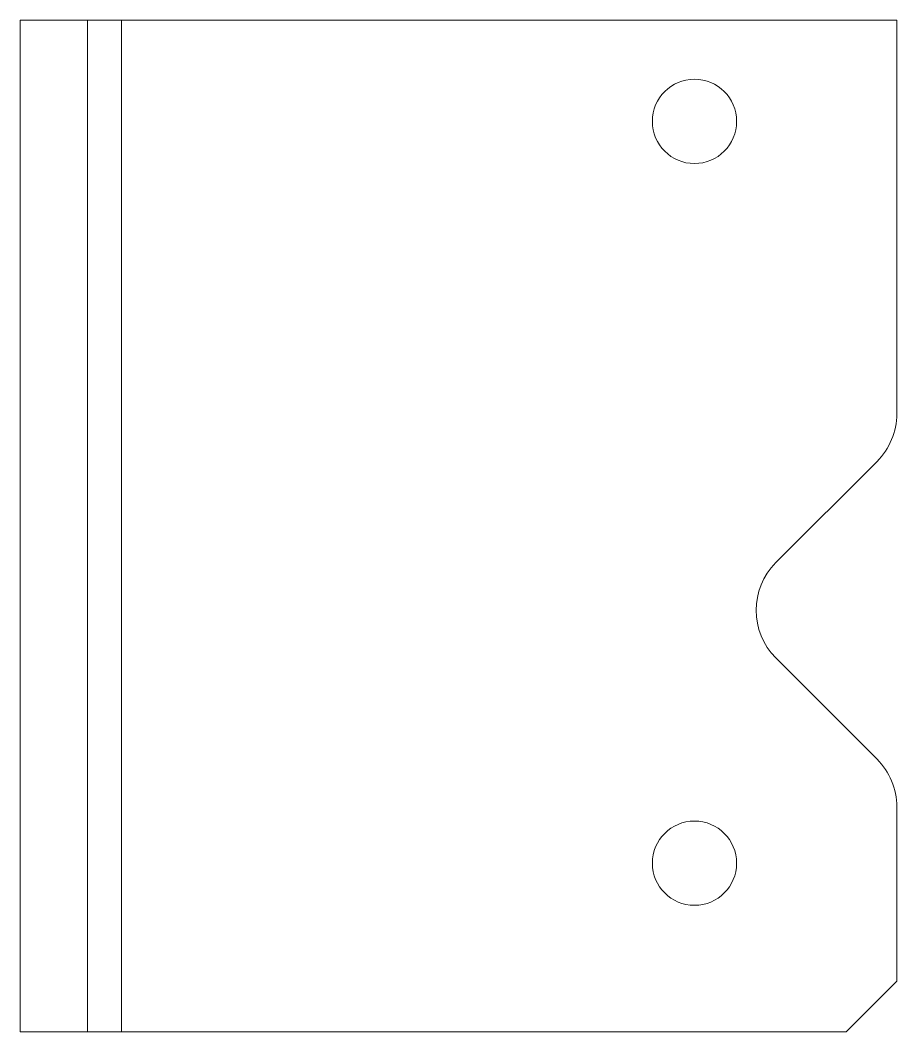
# Paper-space layout '_Superior' of a CAD drawing. Header units: millimetres. Extents: x -2 to 24, y -15 to 15.
import ezdxf

# ---------------------------------------------------------------- set-up
doc = ezdxf.new("R2010")
doc.units = ezdxf.units.MM

psp = doc.layouts.new('_Superior')

# ---------------------------------------------------------------- linework, layer by layer
at = {"color": 7, "linetype": 'Continuous', "lineweight": 15}
for p, q in [((-2, 15), (-2, -15)), ((-2, 15), (24, 15)), ((0, 15), (0, -15)), ((1, -15), (1, 15)), ((24, 15), (24, 3.328)), ((23.414, 1.914), (20.414, -1.086)), ((23.414, -6.914), (20.414, -3.914)), ((24, -8.328), (24, -13.5)), ((22.5, -15), (24, -13.5)), ((22.5, -15), (-2, -15))]:
    psp.add_line(p, q, dxfattribs=at)
for centre in [(18, 12), (18, -10)]:
    psp.add_circle(centre, 1.25, dxfattribs=at)
for centre, start, end in [((22, 3.328), 315, 0), ((21.828, -2.5), 135, 225), ((22, -8.328), 0, 45)]:
    psp.add_arc(centre, 2, start, end, dxfattribs=at)

doc.saveas('drawing.dxf')
